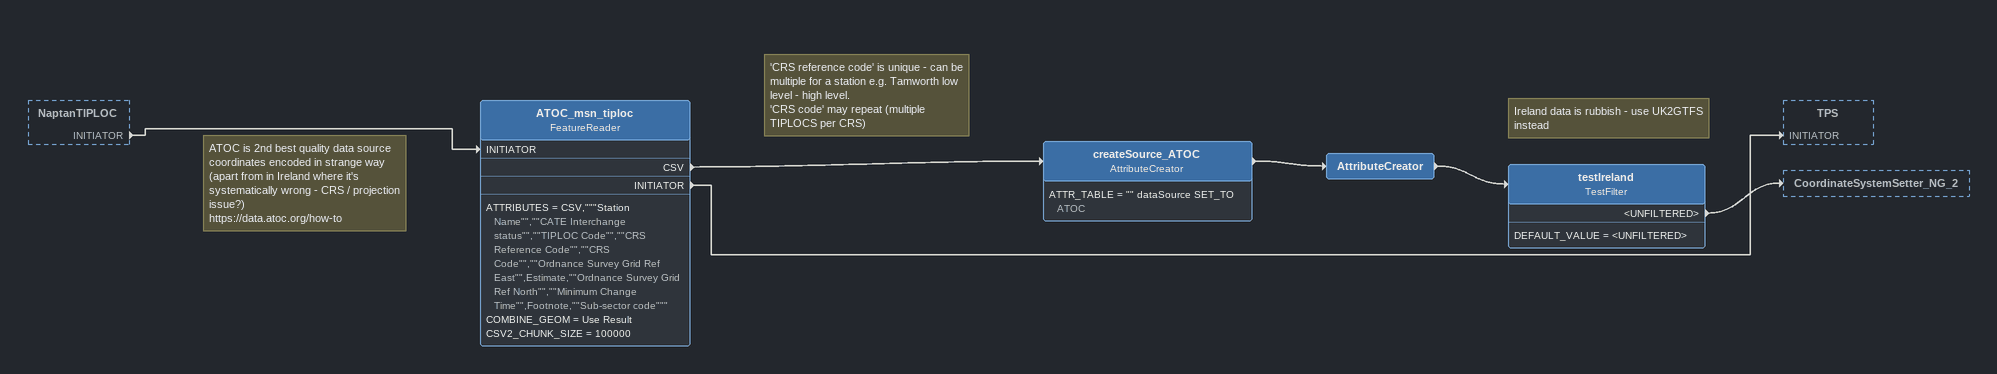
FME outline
NaptanTIPLOC [outside]
    INITIATOR -> ATOC_msn_tiploc [INITIATOR]
Note: ATOC is 2nd best quality data source / coordinates encoded in strange way / (apart from in Ireland where it's systematically wrong - CRS / projection issue?) / https://data.atoc.org/how-to
Note: 'CRS reference code' is unique - can be multiple for a station e.g. Tamworth low level - high level. / 'CRS code' may repeat (multiple TIPLOCS per CRS)
ATOC_msn_tiploc: FeatureReader
    ATTRIBUTES = CSV,"""Station Name"",""CATE Interchange status"",""TIPLOC Code"",""CRS Reference Code"",""CRS Code"",""Ordnance Survey Grid Ref East"",Estimate,""Ordnance Survey Grid Ref North"",""Minimum Change Time"",Footnote,""Sub-sector code"""
    COMBINE_GEOM = Use Result
    CSV2_CHUNK_SIZE = 100000
    CSV -> createSource_ATOC
    INITIATOR -> TPS [INITIATOR]
createSource_ATOC: AttributeCreator
    ATTR_TABLE = "" dataSource SET_TO ATOC
    -> AttributeCreator
AttributeCreator
    -> testIreland
Note: Ireland data is rubbish - use UK2GTFS instead
testIreland: TestFilter
    DEFAULT_VALUE = <UNFILTERED>
    <UNFILTERED> -> CoordinateSystemSetter_NG_2
